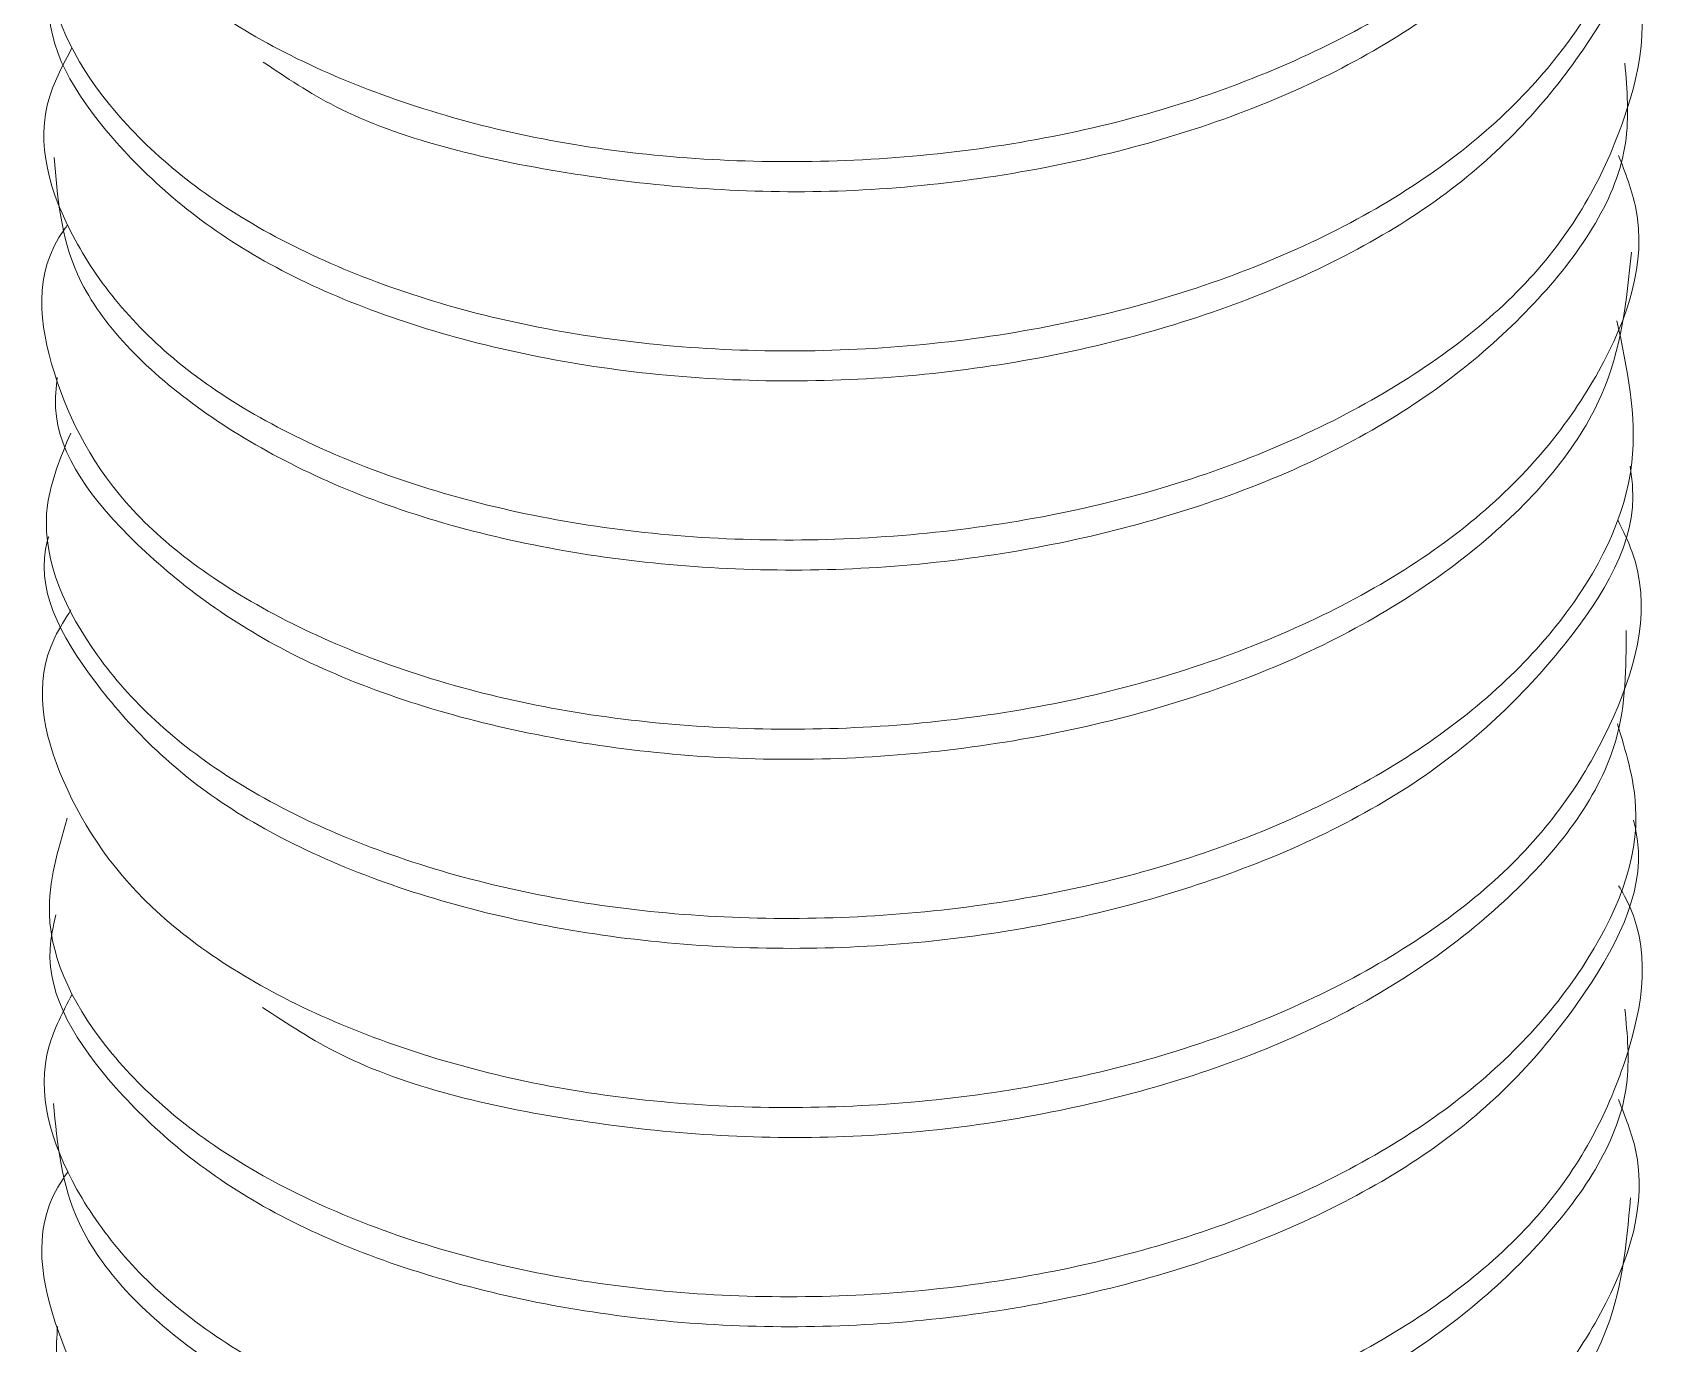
# Model space of a CAD drawing. Extents: x -976302 to -776254, y 5665 to 231437.
# Drawn here: x -791766.3 to -791704.7, y 83335.4 to 83385.2 of the extents above; entities that cross this region are included whole.
import ezdxf

# ---------------------------------------------------------------- set-up
doc = ezdxf.new("R2010")
doc.units = 0
doc.header["$LTSCALE"] = 1000
doc.header["$MEASUREMENT"] = 0

msp = doc.modelspace()

# ---------------------------------------------------------------- linework, layer by layer
at = {"linetype": 'Continuous', "lineweight": 15}
for points, knots in [([(-791706.035, 83402.528), (-791705.829, 83402.096), (-791704.665, 83399.662), (-791705.881, 83394.881), (-791709.832, 83389.074), (-791716.969, 83384.335), (-791726.127, 83381.167), (-791736.371, 83379.972), (-791746.518, 83380.706), (-791755.41, 83383.396), (-791762.131, 83387.557), (-791765.558, 83392.726), (-791766.379, 83396.89), (-791765.059, 83398.915), (-791764.858, 83399.224)], [0, 0, 0, 0, 0.020705, 0.116896, 0.213101, 0.309294, 0.405484, 0.501695, 0.597885, 0.694102, 0.790291, 0.886496, 0.982692, 1, 1, 1, 1]), ([(-791706.035, 83402.528), (-791705.829, 83402.096), (-791704.665, 83399.662), (-791705.881, 83394.881), (-791709.832, 83389.074), (-791716.969, 83384.335), (-791726.127, 83381.167), (-791736.371, 83379.972), (-791746.518, 83380.706), (-791755.41, 83383.396), (-791762.131, 83387.557), (-791765.558, 83392.726), (-791766.379, 83396.89), (-791765.059, 83398.915), (-791764.858, 83399.224)], [0, 0, 0, 0, 0.020705, 0.116896, 0.213101, 0.309294, 0.405484, 0.501695, 0.597885, 0.694102, 0.790291, 0.886496, 0.982692, 1, 1, 1, 1]), ([(-791706.035, 83402.528), (-791705.829, 83402.096), (-791704.665, 83399.662), (-791705.881, 83394.881), (-791709.832, 83389.074), (-791716.969, 83384.335), (-791726.127, 83381.167), (-791736.371, 83379.972), (-791746.518, 83380.706), (-791755.41, 83383.396), (-791762.131, 83387.557), (-791765.558, 83392.726), (-791766.379, 83396.89), (-791765.059, 83398.915), (-791764.858, 83399.224)], [0, 0, 0, 0, 0.020705, 0.116896, 0.213101, 0.309294, 0.405484, 0.501695, 0.597885, 0.694102, 0.790291, 0.886496, 0.982692, 1, 1, 1, 1]), ([(-791706.035, 83402.528), (-791705.829, 83402.096), (-791704.665, 83399.662), (-791705.881, 83394.881), (-791709.832, 83389.074), (-791716.969, 83384.335), (-791726.127, 83381.167), (-791736.371, 83379.972), (-791746.518, 83380.706), (-791755.41, 83383.396), (-791762.131, 83387.557), (-791765.558, 83392.726), (-791766.379, 83396.89), (-791765.059, 83398.915), (-791764.858, 83399.224)], [0, 0, 0, 0, 0.020705, 0.116896, 0.213101, 0.309294, 0.405484, 0.501695, 0.597885, 0.694102, 0.790291, 0.886496, 0.982692, 1, 1, 1, 1]), ([(-791757.538, 83384.066), (-791756.662, 83383.476), (-791753.68, 83381.47), (-791746.093, 83379.606), (-791736.044, 83378.793), (-791725.798, 83380.148), (-791716.658, 83383.312), (-791709.766, 83388.119), (-791705.773, 83393.401), (-791705.729, 83396.956), (-791705.711, 83398.417)], [0, 0, 0, 0, 0.058463, 0.199013, 0.339607, 0.480164, 0.620753, 0.761307, 0.901874, 1, 1, 1, 1]), ([(-791757.538, 83384.066), (-791756.662, 83383.476), (-791753.68, 83381.47), (-791746.093, 83379.606), (-791736.044, 83378.793), (-791725.798, 83380.148), (-791716.658, 83383.312), (-791709.766, 83388.119), (-791705.773, 83393.401), (-791705.729, 83396.956), (-791705.711, 83398.417)], [0, 0, 0, 0, 0.058463, 0.199013, 0.339607, 0.480164, 0.620753, 0.761307, 0.901874, 1, 1, 1, 1]), ([(-791757.538, 83384.066), (-791756.662, 83383.476), (-791753.68, 83381.47), (-791746.093, 83379.606), (-791736.044, 83378.793), (-791725.798, 83380.148), (-791716.658, 83383.312), (-791709.766, 83388.119), (-791705.773, 83393.401), (-791705.729, 83396.956), (-791705.711, 83398.417)], [0, 0, 0, 0, 0.058463, 0.199013, 0.339607, 0.480164, 0.620753, 0.761307, 0.901874, 1, 1, 1, 1]), ([(-791757.538, 83384.066), (-791756.662, 83383.476), (-791753.68, 83381.47), (-791746.093, 83379.606), (-791736.044, 83378.793), (-791725.798, 83380.148), (-791716.658, 83383.312), (-791709.766, 83388.119), (-791705.773, 83393.401), (-791705.729, 83396.956), (-791705.711, 83398.417)], [0, 0, 0, 0, 0.058463, 0.199013, 0.339607, 0.480164, 0.620753, 0.761307, 0.901874, 1, 1, 1, 1]), ([(-791706.084, 83394.984), (-791705.751, 83393.848), (-791704.815, 83390.655), (-791707.068, 83385.292), (-791712.338, 83379.865), (-791720.388, 83375.669), (-791730.107, 83373.27), (-791740.454, 83372.834), (-791750.233, 83374.359), (-791758.391, 83377.704), (-791763.831, 83382.302), (-791766.257, 83387.162), (-791765.33, 83390.139), (-791764.964, 83391.311)], [0, 0, 0, 0, 0.054164, 0.152172, 0.250207, 0.348214, 0.446239, 0.544252, 0.642266, 0.740287, 0.838291, 0.93633, 1, 1, 1, 1]), ([(-791706.084, 83394.984), (-791705.751, 83393.848), (-791704.815, 83390.655), (-791707.068, 83385.292), (-791712.338, 83379.865), (-791720.388, 83375.669), (-791730.107, 83373.27), (-791740.454, 83372.834), (-791750.233, 83374.359), (-791758.391, 83377.704), (-791763.831, 83382.302), (-791766.257, 83387.162), (-791765.33, 83390.139), (-791764.964, 83391.311)], [0, 0, 0, 0, 0.054164, 0.152172, 0.250207, 0.348214, 0.446239, 0.544252, 0.642266, 0.740287, 0.838291, 0.93633, 1, 1, 1, 1]), ([(-791706.084, 83394.984), (-791705.751, 83393.848), (-791704.815, 83390.655), (-791707.068, 83385.292), (-791712.338, 83379.865), (-791720.388, 83375.669), (-791730.107, 83373.27), (-791740.454, 83372.834), (-791750.233, 83374.359), (-791758.391, 83377.704), (-791763.831, 83382.302), (-791766.257, 83387.162), (-791765.33, 83390.139), (-791764.964, 83391.311)], [0, 0, 0, 0, 0.054164, 0.152172, 0.250207, 0.348214, 0.446239, 0.544252, 0.642266, 0.740287, 0.838291, 0.93633, 1, 1, 1, 1]), ([(-791706.084, 83394.984), (-791705.751, 83393.848), (-791704.815, 83390.655), (-791707.068, 83385.292), (-791712.338, 83379.865), (-791720.388, 83375.669), (-791730.107, 83373.27), (-791740.454, 83372.834), (-791750.233, 83374.359), (-791758.391, 83377.704), (-791763.831, 83382.302), (-791766.257, 83387.162), (-791765.33, 83390.139), (-791764.964, 83391.311)], [0, 0, 0, 0, 0.054164, 0.152172, 0.250207, 0.348214, 0.446239, 0.544252, 0.642266, 0.740287, 0.838291, 0.93633, 1, 1, 1, 1]), ([(-791765.452, 83387.6), (-791765.54, 83387.218), (-791766.046, 83385.017), (-791763.596, 83381.041), (-791758.179, 83376.385), (-791749.918, 83373.172), (-791740.109, 83371.671), (-791729.759, 83372.185), (-791720.093, 83374.669), (-791712.075, 83378.856), (-791707.064, 83384.399), (-791704.891, 83388.752), (-791705.445, 83391.008), (-791705.491, 83391.197)], [0, 0, 0, 0, 0.022552, 0.130056, 0.237588, 0.34509, 0.452619, 0.560126, 0.66764, 0.775153, 0.882654, 0.990189, 1, 1, 1, 1]), ([(-791765.452, 83387.6), (-791765.54, 83387.218), (-791766.046, 83385.017), (-791763.596, 83381.041), (-791758.179, 83376.385), (-791749.918, 83373.172), (-791740.109, 83371.671), (-791729.759, 83372.185), (-791720.093, 83374.669), (-791712.075, 83378.856), (-791707.064, 83384.399), (-791704.891, 83388.752), (-791705.445, 83391.008), (-791705.491, 83391.197)], [0, 0, 0, 0, 0.022552, 0.130056, 0.237588, 0.34509, 0.452619, 0.560126, 0.66764, 0.775153, 0.882654, 0.990189, 1, 1, 1, 1]), ([(-791765.452, 83387.6), (-791765.54, 83387.218), (-791766.046, 83385.017), (-791763.596, 83381.041), (-791758.179, 83376.385), (-791749.918, 83373.172), (-791740.109, 83371.671), (-791729.759, 83372.185), (-791720.093, 83374.669), (-791712.075, 83378.856), (-791707.064, 83384.399), (-791704.891, 83388.752), (-791705.445, 83391.008), (-791705.491, 83391.197)], [0, 0, 0, 0, 0.022552, 0.130056, 0.237588, 0.34509, 0.452619, 0.560126, 0.66764, 0.775153, 0.882654, 0.990189, 1, 1, 1, 1]), ([(-791765.452, 83387.6), (-791765.54, 83387.218), (-791766.046, 83385.017), (-791763.596, 83381.041), (-791758.179, 83376.385), (-791749.918, 83373.172), (-791740.109, 83371.671), (-791729.759, 83372.185), (-791720.093, 83374.669), (-791712.075, 83378.856), (-791707.064, 83384.399), (-791704.891, 83388.752), (-791705.445, 83391.008), (-791705.491, 83391.197)], [0, 0, 0, 0, 0.022552, 0.130056, 0.237588, 0.34509, 0.452619, 0.560126, 0.66764, 0.775153, 0.882654, 0.990189, 1, 1, 1, 1]), ([(-791706.018, 83388.646), (-791705.924, 83388.482), (-791704.692, 83386.35), (-791705.464, 83381.815), (-791708.679, 83375.843), (-791715.277, 83370.842), (-791724.068, 83367.291), (-791734.184, 83365.682), (-791744.448, 83366.003), (-791753.693, 83368.304), (-791760.946, 83372.201), (-791765.106, 83377.195), (-791766.402, 83381.632), (-791765.137, 83383.989), (-791764.811, 83384.595)], [0, 0, 0, 0, 0.007968, 0.103848, 0.19973, 0.295616, 0.391488, 0.487392, 0.58327, 0.679166, 0.775041, 0.870922, 0.966811, 1, 1, 1, 1]), ([(-791706.018, 83388.646), (-791705.924, 83388.482), (-791704.692, 83386.35), (-791705.464, 83381.815), (-791708.679, 83375.843), (-791715.277, 83370.842), (-791724.068, 83367.291), (-791734.184, 83365.682), (-791744.448, 83366.003), (-791753.693, 83368.304), (-791760.946, 83372.201), (-791765.106, 83377.195), (-791766.402, 83381.632), (-791765.137, 83383.989), (-791764.811, 83384.595)], [0, 0, 0, 0, 0.007968, 0.103848, 0.19973, 0.295616, 0.391488, 0.487392, 0.58327, 0.679166, 0.775041, 0.870922, 0.966811, 1, 1, 1, 1]), ([(-791706.018, 83388.646), (-791705.924, 83388.482), (-791704.692, 83386.35), (-791705.464, 83381.815), (-791708.679, 83375.843), (-791715.277, 83370.842), (-791724.068, 83367.291), (-791734.184, 83365.682), (-791744.448, 83366.003), (-791753.693, 83368.304), (-791760.946, 83372.201), (-791765.106, 83377.195), (-791766.402, 83381.632), (-791765.137, 83383.989), (-791764.811, 83384.595)], [0, 0, 0, 0, 0.007968, 0.103848, 0.19973, 0.295616, 0.391488, 0.487392, 0.58327, 0.679166, 0.775041, 0.870922, 0.966811, 1, 1, 1, 1]), ([(-791706.018, 83388.646), (-791705.924, 83388.482), (-791704.692, 83386.35), (-791705.464, 83381.815), (-791708.679, 83375.843), (-791715.277, 83370.842), (-791724.068, 83367.291), (-791734.184, 83365.682), (-791744.448, 83366.003), (-791753.693, 83368.304), (-791760.946, 83372.201), (-791765.106, 83377.195), (-791766.402, 83381.632), (-791765.137, 83383.989), (-791764.811, 83384.595)], [0, 0, 0, 0, 0.007968, 0.103848, 0.19973, 0.295616, 0.391488, 0.487392, 0.58327, 0.679166, 0.775041, 0.870922, 0.966811, 1, 1, 1, 1]), ([(-791765.48, 83380.44), (-791765.361, 83378.942), (-791765.098, 83375.612), (-791760.645, 83370.9), (-791753.434, 83367.05), (-791744.107, 83364.855), (-791733.831, 83364.534), (-791723.758, 83366.288), (-791714.966, 83369.813), (-791708.683, 83374.913), (-791705.428, 83379.895), (-791705.692, 83383.004), (-791705.778, 83384.022)], [0, 0, 0, 0, 0.087802, 0.195298, 0.302775, 0.410254, 0.517748, 0.625224, 0.732729, 0.840203, 0.947701, 1, 1, 1, 1]), ([(-791765.48, 83380.44), (-791765.361, 83378.942), (-791765.098, 83375.612), (-791760.645, 83370.9), (-791753.434, 83367.05), (-791744.107, 83364.855), (-791733.831, 83364.534), (-791723.758, 83366.288), (-791714.966, 83369.813), (-791708.683, 83374.913), (-791705.428, 83379.895), (-791705.692, 83383.004), (-791705.778, 83384.022)], [0, 0, 0, 0, 0.087802, 0.195298, 0.302775, 0.410254, 0.517748, 0.625224, 0.732729, 0.840203, 0.947701, 1, 1, 1, 1]), ([(-791765.48, 83380.44), (-791765.361, 83378.942), (-791765.098, 83375.612), (-791760.645, 83370.9), (-791753.434, 83367.05), (-791744.107, 83364.855), (-791733.831, 83364.534), (-791723.758, 83366.288), (-791714.966, 83369.813), (-791708.683, 83374.913), (-791705.428, 83379.895), (-791705.692, 83383.004), (-791705.778, 83384.022)], [0, 0, 0, 0, 0.087802, 0.195298, 0.302775, 0.410254, 0.517748, 0.625224, 0.732729, 0.840203, 0.947701, 1, 1, 1, 1]), ([(-791765.48, 83380.44), (-791765.361, 83378.942), (-791765.098, 83375.612), (-791760.645, 83370.9), (-791753.434, 83367.05), (-791744.107, 83364.855), (-791733.831, 83364.534), (-791723.758, 83366.288), (-791714.966, 83369.813), (-791708.683, 83374.913), (-791705.428, 83379.895), (-791705.692, 83383.004), (-791705.778, 83384.022)], [0, 0, 0, 0, 0.087802, 0.195298, 0.302775, 0.410254, 0.517748, 0.625224, 0.732729, 0.840203, 0.947701, 1, 1, 1, 1]), ([(-791706.017, 83380.518), (-791705.758, 83379.85), (-791704.711, 83377.152), (-791706.376, 83372.177), (-791710.946, 83366.537), (-791718.527, 83362.041), (-791727.968, 83359.226), (-791738.281, 83358.387), (-791748.285, 83359.49), (-791756.827, 83362.495), (-791763.062, 83366.879), (-791765.815, 83372.169), (-791766.31, 83376.083), (-791765.011, 83377.823), (-791764.97, 83377.879)], [0, 0, 0, 0, 0.031753, 0.128253, 0.224774, 0.321271, 0.417776, 0.514287, 0.610786, 0.707306, 0.803803, 0.900326, 0.996827, 1, 1, 1, 1]), ([(-791706.017, 83380.518), (-791705.758, 83379.85), (-791704.711, 83377.152), (-791706.376, 83372.177), (-791710.946, 83366.537), (-791718.527, 83362.041), (-791727.968, 83359.226), (-791738.281, 83358.387), (-791748.285, 83359.49), (-791756.827, 83362.495), (-791763.062, 83366.879), (-791765.815, 83372.169), (-791766.31, 83376.083), (-791765.011, 83377.823), (-791764.97, 83377.879)], [0, 0, 0, 0, 0.031753, 0.128253, 0.224774, 0.321271, 0.417776, 0.514287, 0.610786, 0.707306, 0.803803, 0.900326, 0.996827, 1, 1, 1, 1]), ([(-791706.017, 83380.518), (-791705.758, 83379.85), (-791704.711, 83377.152), (-791706.376, 83372.177), (-791710.946, 83366.537), (-791718.527, 83362.041), (-791727.968, 83359.226), (-791738.281, 83358.387), (-791748.285, 83359.49), (-791756.827, 83362.495), (-791763.062, 83366.879), (-791765.815, 83372.169), (-791766.31, 83376.083), (-791765.011, 83377.823), (-791764.97, 83377.879)], [0, 0, 0, 0, 0.031753, 0.128253, 0.224774, 0.321271, 0.417776, 0.514287, 0.610786, 0.707306, 0.803803, 0.900326, 0.996827, 1, 1, 1, 1]), ([(-791706.017, 83380.518), (-791705.758, 83379.85), (-791704.711, 83377.152), (-791706.376, 83372.177), (-791710.946, 83366.537), (-791718.527, 83362.041), (-791727.968, 83359.226), (-791738.281, 83358.387), (-791748.285, 83359.49), (-791756.827, 83362.495), (-791763.062, 83366.879), (-791765.815, 83372.169), (-791766.31, 83376.083), (-791765.011, 83377.823), (-791764.97, 83377.879)], [0, 0, 0, 0, 0.031753, 0.128253, 0.224774, 0.321271, 0.417776, 0.514287, 0.610786, 0.707306, 0.803803, 0.900326, 0.996827, 1, 1, 1, 1]), ([(-791765.375, 83372.07), (-791765.412, 83371.688), (-791765.627, 83369.478), (-791762.655, 83365.602), (-791756.637, 83361.187), (-791747.95, 83358.327), (-791737.933, 83357.218), (-791727.635, 83358.177), (-791718.21, 83361.03), (-791710.829, 83365.555), (-791706.113, 83371.066), (-791705.714, 83374.998), (-791705.527, 83376.841)], [0, 0, 0, 0, 0.022969, 0.132963, 0.242969, 0.352953, 0.462976, 0.572967, 0.682974, 0.792964, 0.902954, 1, 1, 1, 1]), ([(-791765.375, 83372.07), (-791765.412, 83371.688), (-791765.627, 83369.478), (-791762.655, 83365.602), (-791756.637, 83361.187), (-791747.95, 83358.327), (-791737.933, 83357.218), (-791727.635, 83358.177), (-791718.21, 83361.03), (-791710.829, 83365.555), (-791706.113, 83371.066), (-791705.714, 83374.998), (-791705.527, 83376.841)], [0, 0, 0, 0, 0.022969, 0.132963, 0.242969, 0.352953, 0.462976, 0.572967, 0.682974, 0.792964, 0.902954, 1, 1, 1, 1]), ([(-791765.375, 83372.07), (-791765.412, 83371.688), (-791765.627, 83369.478), (-791762.655, 83365.602), (-791756.637, 83361.187), (-791747.95, 83358.327), (-791737.933, 83357.218), (-791727.635, 83358.177), (-791718.21, 83361.03), (-791710.829, 83365.555), (-791706.113, 83371.066), (-791705.714, 83374.998), (-791705.527, 83376.841)], [0, 0, 0, 0, 0.022969, 0.132963, 0.242969, 0.352953, 0.462976, 0.572967, 0.682974, 0.792964, 0.902954, 1, 1, 1, 1]), ([(-791765.375, 83372.07), (-791765.412, 83371.688), (-791765.627, 83369.478), (-791762.655, 83365.602), (-791756.637, 83361.187), (-791747.95, 83358.327), (-791737.933, 83357.218), (-791727.635, 83358.177), (-791718.21, 83361.03), (-791710.829, 83365.555), (-791706.113, 83371.066), (-791705.714, 83374.998), (-791705.527, 83376.841)], [0, 0, 0, 0, 0.022969, 0.132963, 0.242969, 0.352953, 0.462976, 0.572967, 0.682974, 0.792964, 0.902954, 1, 1, 1, 1]), ([(-791706.078, 83374.228), (-791705.695, 83372.43), (-791704.868, 83368.554), (-791707.787, 83362.642), (-791713.653, 83357.415), (-791722.077, 83353.505), (-791732.001, 83351.475), (-791742.333, 83351.39), (-791751.884, 83353.283), (-791759.635, 83356.896), (-791764.493, 83361.688), (-791766.356, 83366.369), (-791765.234, 83369.057), (-791764.855, 83369.965)], [0, 0, 0, 0, 0.083423, 0.1798, 0.276195, 0.372568, 0.468969, 0.565346, 0.661733, 0.758112, 0.854485, 0.950884, 1, 1, 1, 1]), ([(-791706.078, 83374.228), (-791705.695, 83372.43), (-791704.868, 83368.554), (-791707.787, 83362.642), (-791713.653, 83357.415), (-791722.077, 83353.505), (-791732.001, 83351.475), (-791742.333, 83351.39), (-791751.884, 83353.283), (-791759.635, 83356.896), (-791764.493, 83361.688), (-791766.356, 83366.369), (-791765.234, 83369.057), (-791764.855, 83369.965)], [0, 0, 0, 0, 0.083423, 0.1798, 0.276195, 0.372568, 0.468969, 0.565346, 0.661733, 0.758112, 0.854485, 0.950884, 1, 1, 1, 1]), ([(-791706.078, 83374.228), (-791705.695, 83372.43), (-791704.868, 83368.554), (-791707.787, 83362.642), (-791713.653, 83357.415), (-791722.077, 83353.505), (-791732.001, 83351.475), (-791742.333, 83351.39), (-791751.884, 83353.283), (-791759.635, 83356.896), (-791764.493, 83361.688), (-791766.356, 83366.369), (-791765.234, 83369.057), (-791764.855, 83369.965)], [0, 0, 0, 0, 0.083423, 0.1798, 0.276195, 0.372568, 0.468969, 0.565346, 0.661733, 0.758112, 0.854485, 0.950884, 1, 1, 1, 1]), ([(-791706.078, 83374.228), (-791705.695, 83372.43), (-791704.868, 83368.554), (-791707.787, 83362.642), (-791713.653, 83357.415), (-791722.077, 83353.505), (-791732.001, 83351.475), (-791742.333, 83351.39), (-791751.884, 83353.283), (-791759.635, 83356.896), (-791764.493, 83361.688), (-791766.356, 83366.369), (-791765.234, 83369.057), (-791764.855, 83369.965)], [0, 0, 0, 0, 0.083423, 0.1798, 0.276195, 0.372568, 0.468969, 0.565346, 0.661733, 0.758112, 0.854485, 0.950884, 1, 1, 1, 1]), ([(-791765.692, 83366.036), (-791765.707, 83365.988), (-791766.273, 83364.137), (-791764.233, 83360.415), (-791759.453, 83355.584), (-791751.575, 83352.065), (-791741.994, 83350.236), (-791731.648, 83350.358), (-791721.776, 83352.509), (-791713.365, 83356.388), (-791707.796, 83361.745), (-791705.185, 83366.091), (-791705.538, 83368.436), (-791705.578, 83368.7)], [0, 0, 0, 0, 0.002876, 0.112116, 0.221384, 0.330622, 0.439874, 0.549121, 0.658363, 0.767622, 0.876857, 0.986129, 1, 1, 1, 1]), ([(-791765.692, 83366.036), (-791765.707, 83365.988), (-791766.273, 83364.137), (-791764.233, 83360.415), (-791759.453, 83355.584), (-791751.575, 83352.065), (-791741.994, 83350.236), (-791731.648, 83350.358), (-791721.776, 83352.509), (-791713.365, 83356.388), (-791707.796, 83361.745), (-791705.185, 83366.091), (-791705.538, 83368.436), (-791705.578, 83368.7)], [0, 0, 0, 0, 0.002876, 0.112116, 0.221384, 0.330622, 0.439874, 0.549121, 0.658363, 0.767622, 0.876857, 0.986129, 1, 1, 1, 1]), ([(-791765.692, 83366.036), (-791765.707, 83365.988), (-791766.273, 83364.137), (-791764.233, 83360.415), (-791759.453, 83355.584), (-791751.575, 83352.065), (-791741.994, 83350.236), (-791731.648, 83350.358), (-791721.776, 83352.509), (-791713.365, 83356.388), (-791707.796, 83361.745), (-791705.185, 83366.091), (-791705.538, 83368.436), (-791705.578, 83368.7)], [0, 0, 0, 0, 0.002876, 0.112116, 0.221384, 0.330622, 0.439874, 0.549121, 0.658363, 0.767622, 0.876857, 0.986129, 1, 1, 1, 1]), ([(-791765.692, 83366.036), (-791765.707, 83365.988), (-791766.273, 83364.137), (-791764.233, 83360.415), (-791759.453, 83355.584), (-791751.575, 83352.065), (-791741.994, 83350.236), (-791731.648, 83350.358), (-791721.776, 83352.509), (-791713.365, 83356.388), (-791707.796, 83361.745), (-791705.185, 83366.091), (-791705.538, 83368.436), (-791705.578, 83368.7)], [0, 0, 0, 0, 0.002876, 0.112116, 0.221384, 0.330622, 0.439874, 0.549121, 0.658363, 0.767622, 0.876857, 0.986129, 1, 1, 1, 1]), ([(-791706.035, 83366.636), (-791705.84, 83366.239), (-791704.664, 83363.843), (-791705.819, 83359.091), (-791709.681, 83353.262), (-791716.752, 83348.489), (-791725.866, 83345.271), (-791736.097, 83344.025), (-791746.261, 83344.707), (-791755.2, 83347.349), (-791761.99, 83351.478), (-791765.51, 83356.627), (-791766.386, 83360.826), (-791765.067, 83362.893), (-791764.847, 83363.239)], [0, 0, 0, 0, 0.019113, 0.115263, 0.211425, 0.307577, 0.403725, 0.499895, 0.596044, 0.692219, 0.788366, 0.884528, 0.980683, 1, 1, 1, 1]), ([(-791706.035, 83366.636), (-791705.84, 83366.239), (-791704.664, 83363.843), (-791705.819, 83359.091), (-791709.681, 83353.262), (-791716.752, 83348.489), (-791725.866, 83345.271), (-791736.097, 83344.025), (-791746.261, 83344.707), (-791755.2, 83347.349), (-791761.99, 83351.478), (-791765.51, 83356.627), (-791766.386, 83360.826), (-791765.067, 83362.893), (-791764.847, 83363.239)], [0, 0, 0, 0, 0.019113, 0.115263, 0.211425, 0.307577, 0.403725, 0.499895, 0.596044, 0.692219, 0.788366, 0.884528, 0.980683, 1, 1, 1, 1]), ([(-791706.035, 83366.636), (-791705.84, 83366.239), (-791704.664, 83363.843), (-791705.819, 83359.091), (-791709.681, 83353.262), (-791716.752, 83348.489), (-791725.866, 83345.271), (-791736.097, 83344.025), (-791746.261, 83344.707), (-791755.2, 83347.349), (-791761.99, 83351.478), (-791765.51, 83356.627), (-791766.386, 83360.826), (-791765.067, 83362.893), (-791764.847, 83363.239)], [0, 0, 0, 0, 0.019113, 0.115263, 0.211425, 0.307577, 0.403725, 0.499895, 0.596044, 0.692219, 0.788366, 0.884528, 0.980683, 1, 1, 1, 1]), ([(-791706.035, 83366.636), (-791705.84, 83366.239), (-791704.664, 83363.843), (-791705.819, 83359.091), (-791709.681, 83353.262), (-791716.752, 83348.489), (-791725.866, 83345.271), (-791736.097, 83344.025), (-791746.261, 83344.707), (-791755.2, 83347.349), (-791761.99, 83351.478), (-791765.51, 83356.627), (-791766.386, 83360.826), (-791765.067, 83362.893), (-791764.847, 83363.239)], [0, 0, 0, 0, 0.019113, 0.115263, 0.211425, 0.307577, 0.403725, 0.499895, 0.596044, 0.692219, 0.788366, 0.884528, 0.980683, 1, 1, 1, 1]), ([(-791757.561, 83348.131), (-791756.612, 83347.502), (-791753.539, 83345.465), (-791745.84, 83343.606), (-791735.768, 83342.848), (-791725.539, 83344.256), (-791716.44, 83347.464), (-791709.622, 83352.311), (-791705.727, 83357.556), (-791705.728, 83361.056), (-791705.728, 83362.463)], [0, 0, 0, 0, 0.0626838, 0.2031604, 0.3436773, 0.4841591, 0.6246752, 0.7651538, 0.9056481, 1, 1, 1, 1]), ([(-791757.561, 83348.131), (-791756.612, 83347.502), (-791753.539, 83345.465), (-791745.84, 83343.606), (-791735.768, 83342.848), (-791725.539, 83344.256), (-791716.44, 83347.464), (-791709.622, 83352.311), (-791705.727, 83357.556), (-791705.728, 83361.056), (-791705.728, 83362.463)], [0, 0, 0, 0, 0.0626838, 0.2031604, 0.3436773, 0.4841591, 0.6246752, 0.7651538, 0.9056481, 1, 1, 1, 1]), ([(-791757.561, 83348.131), (-791756.612, 83347.502), (-791753.539, 83345.465), (-791745.84, 83343.606), (-791735.768, 83342.848), (-791725.539, 83344.256), (-791716.44, 83347.464), (-791709.622, 83352.311), (-791705.727, 83357.556), (-791705.728, 83361.056), (-791705.728, 83362.463)], [0, 0, 0, 0, 0.0626838, 0.2031604, 0.3436773, 0.4841591, 0.6246752, 0.7651538, 0.9056481, 1, 1, 1, 1]), ([(-791757.561, 83348.131), (-791756.612, 83347.502), (-791753.539, 83345.465), (-791745.84, 83343.606), (-791735.768, 83342.848), (-791725.539, 83344.256), (-791716.44, 83347.464), (-791709.622, 83352.311), (-791705.727, 83357.556), (-791705.728, 83361.056), (-791705.728, 83362.463)], [0, 0, 0, 0, 0.0626838, 0.2031604, 0.3436773, 0.4841591, 0.6246752, 0.7651538, 0.9056481, 1, 1, 1, 1]), ([(-791706.061, 83358.914), (-791705.745, 83357.872), (-791704.805, 83354.776), (-791706.975, 83349.495), (-791712.156, 83344.04), (-791720.15, 83339.805), (-791729.837, 83337.354), (-791740.183, 83336.867), (-791749.991, 83338.34), (-791758.205, 83341.644), (-791763.727, 83346.213), (-791766.238, 83351.096), (-791765.344, 83354.114), (-791764.985, 83355.324)], [0, 0, 0, 0, 0.049873, 0.148125, 0.246403, 0.344653, 0.44292, 0.541176, 0.639432, 0.737697, 0.835945, 0.934226, 1, 1, 1, 1]), ([(-791706.061, 83358.914), (-791705.745, 83357.872), (-791704.805, 83354.776), (-791706.975, 83349.495), (-791712.156, 83344.04), (-791720.15, 83339.805), (-791729.837, 83337.354), (-791740.183, 83336.867), (-791749.991, 83338.34), (-791758.205, 83341.644), (-791763.727, 83346.213), (-791766.238, 83351.096), (-791765.344, 83354.114), (-791764.985, 83355.324)], [0, 0, 0, 0, 0.049873, 0.148125, 0.246403, 0.344653, 0.44292, 0.541176, 0.639432, 0.737697, 0.835945, 0.934226, 1, 1, 1, 1]), ([(-791706.061, 83358.914), (-791705.745, 83357.872), (-791704.805, 83354.776), (-791706.975, 83349.495), (-791712.156, 83344.04), (-791720.15, 83339.805), (-791729.837, 83337.354), (-791740.183, 83336.867), (-791749.991, 83338.34), (-791758.205, 83341.644), (-791763.727, 83346.213), (-791766.238, 83351.096), (-791765.344, 83354.114), (-791764.985, 83355.324)], [0, 0, 0, 0, 0.049873, 0.148125, 0.246403, 0.344653, 0.44292, 0.541176, 0.639432, 0.737697, 0.835945, 0.934226, 1, 1, 1, 1]), ([(-791706.061, 83358.914), (-791705.745, 83357.872), (-791704.805, 83354.776), (-791706.975, 83349.495), (-791712.156, 83344.04), (-791720.15, 83339.805), (-791729.837, 83337.354), (-791740.183, 83336.867), (-791749.991, 83338.34), (-791758.205, 83341.644), (-791763.727, 83346.213), (-791766.238, 83351.096), (-791765.344, 83354.114), (-791764.985, 83355.324)], [0, 0, 0, 0, 0.049873, 0.148125, 0.246403, 0.344653, 0.44292, 0.541176, 0.639432, 0.737697, 0.835945, 0.934226, 1, 1, 1, 1]), ([(-791765.427, 83351.647), (-791765.52, 83351.216), (-791766.011, 83348.965), (-791763.494, 83344.952), (-791757.99, 83340.325), (-791749.675, 83337.156), (-791739.838, 83335.703), (-791729.49, 83336.274), (-791719.857, 83338.804), (-791711.895, 83343.035), (-791706.977, 83348.602), (-791704.859, 83352.912), (-791705.419, 83355.111), (-791705.453, 83355.245)], [0, 0, 0, 0, 0.025391, 0.132894, 0.240422, 0.347923, 0.455452, 0.562957, 0.67047, 0.77798, 0.885479, 0.993012, 1, 1, 1, 1]), ([(-791765.427, 83351.647), (-791765.52, 83351.216), (-791766.011, 83348.965), (-791763.494, 83344.952), (-791757.99, 83340.325), (-791749.675, 83337.156), (-791739.838, 83335.703), (-791729.49, 83336.274), (-791719.857, 83338.804), (-791711.895, 83343.035), (-791706.977, 83348.602), (-791704.859, 83352.912), (-791705.419, 83355.111), (-791705.453, 83355.245)], [0, 0, 0, 0, 0.025391, 0.132894, 0.240422, 0.347923, 0.455452, 0.562957, 0.67047, 0.77798, 0.885479, 0.993012, 1, 1, 1, 1]), ([(-791765.427, 83351.647), (-791765.52, 83351.216), (-791766.011, 83348.965), (-791763.494, 83344.952), (-791757.99, 83340.325), (-791749.675, 83337.156), (-791739.838, 83335.703), (-791729.49, 83336.274), (-791719.857, 83338.804), (-791711.895, 83343.035), (-791706.977, 83348.602), (-791704.859, 83352.912), (-791705.419, 83355.111), (-791705.453, 83355.245)], [0, 0, 0, 0, 0.025391, 0.132894, 0.240422, 0.347923, 0.455452, 0.562957, 0.67047, 0.77798, 0.885479, 0.993012, 1, 1, 1, 1]), ([(-791765.427, 83351.647), (-791765.52, 83351.216), (-791766.011, 83348.965), (-791763.494, 83344.952), (-791757.99, 83340.325), (-791749.675, 83337.156), (-791739.838, 83335.703), (-791729.49, 83336.274), (-791719.857, 83338.804), (-791711.895, 83343.035), (-791706.977, 83348.602), (-791704.859, 83352.912), (-791705.419, 83355.111), (-791705.453, 83355.245)], [0, 0, 0, 0, 0.025391, 0.132894, 0.240422, 0.347923, 0.455452, 0.562957, 0.67047, 0.77798, 0.885479, 0.993012, 1, 1, 1, 1]), ([(-791706.013, 83352.755), (-791705.937, 83352.625), (-791704.701, 83350.53), (-791705.423, 83346.027), (-791708.543, 83340.037), (-791715.072, 83335.004), (-791723.814, 83331.407), (-791733.91, 83329.745), (-791744.185, 83330.015), (-791753.471, 83332.266), (-791760.788, 83336.128), (-791765.038, 83341.099), (-791766.4, 83345.568), (-791765.148, 83347.966), (-791764.812, 83348.61)], [0, 0, 0, 0, 0.006364, 0.102208, 0.198053, 0.293904, 0.389739, 0.485607, 0.581448, 0.677307, 0.773146, 0.868989, 0.964843, 1, 1, 1, 1]), ([(-791706.013, 83352.755), (-791705.937, 83352.625), (-791704.701, 83350.53), (-791705.423, 83346.027), (-791708.543, 83340.037), (-791715.072, 83335.004), (-791723.814, 83331.407), (-791733.91, 83329.745), (-791744.185, 83330.015), (-791753.471, 83332.266), (-791760.788, 83336.128), (-791765.038, 83341.099), (-791766.4, 83345.568), (-791765.148, 83347.966), (-791764.812, 83348.61)], [0, 0, 0, 0, 0.006364, 0.102208, 0.198053, 0.293904, 0.389739, 0.485607, 0.581448, 0.677307, 0.773146, 0.868989, 0.964843, 1, 1, 1, 1]), ([(-791706.013, 83352.755), (-791705.937, 83352.625), (-791704.701, 83350.53), (-791705.423, 83346.027), (-791708.543, 83340.037), (-791715.072, 83335.004), (-791723.814, 83331.407), (-791733.91, 83329.745), (-791744.185, 83330.015), (-791753.471, 83332.266), (-791760.788, 83336.128), (-791765.038, 83341.099), (-791766.4, 83345.568), (-791765.148, 83347.966), (-791764.812, 83348.61)], [0, 0, 0, 0, 0.006364, 0.102208, 0.198053, 0.293904, 0.389739, 0.485607, 0.581448, 0.677307, 0.773146, 0.868989, 0.964843, 1, 1, 1, 1]), ([(-791706.013, 83352.755), (-791705.937, 83352.625), (-791704.701, 83350.53), (-791705.423, 83346.027), (-791708.543, 83340.037), (-791715.072, 83335.004), (-791723.814, 83331.407), (-791733.91, 83329.745), (-791744.185, 83330.015), (-791753.471, 83332.266), (-791760.788, 83336.128), (-791765.038, 83341.099), (-791766.4, 83345.568), (-791765.148, 83347.966), (-791764.812, 83348.61)], [0, 0, 0, 0, 0.006364, 0.102208, 0.198053, 0.293904, 0.389739, 0.485607, 0.581448, 0.677307, 0.773146, 0.868989, 0.964843, 1, 1, 1, 1]), ([(-791765.51, 83344.484), (-791765.365, 83342.94), (-791765.048, 83339.562), (-791760.49, 83334.826), (-791753.209, 83331.016), (-791743.843, 83328.866), (-791733.557, 83328.601), (-791723.506, 83330.406), (-791714.762, 83333.975), (-791708.557, 83339.11), (-791705.388, 83344.051), (-791705.683, 83347.104), (-791705.776, 83348.066)], [0, 0, 0, 0, 0.090637, 0.198136, 0.305614, 0.413096, 0.520591, 0.628069, 0.735574, 0.843051, 0.950552, 1, 1, 1, 1]), ([(-791765.51, 83344.484), (-791765.365, 83342.94), (-791765.048, 83339.562), (-791760.49, 83334.826), (-791753.209, 83331.016), (-791743.843, 83328.866), (-791733.557, 83328.601), (-791723.506, 83330.406), (-791714.762, 83333.975), (-791708.557, 83339.11), (-791705.388, 83344.051), (-791705.683, 83347.104), (-791705.776, 83348.066)], [0, 0, 0, 0, 0.090637, 0.198136, 0.305614, 0.413096, 0.520591, 0.628069, 0.735574, 0.843051, 0.950552, 1, 1, 1, 1]), ([(-791765.51, 83344.484), (-791765.365, 83342.94), (-791765.048, 83339.562), (-791760.49, 83334.826), (-791753.209, 83331.016), (-791743.843, 83328.866), (-791733.557, 83328.601), (-791723.506, 83330.406), (-791714.762, 83333.975), (-791708.557, 83339.11), (-791705.388, 83344.051), (-791705.683, 83347.104), (-791705.776, 83348.066)], [0, 0, 0, 0, 0.090637, 0.198136, 0.305614, 0.413096, 0.520591, 0.628069, 0.735574, 0.843051, 0.950552, 1, 1, 1, 1]), ([(-791765.51, 83344.484), (-791765.365, 83342.94), (-791765.048, 83339.562), (-791760.49, 83334.826), (-791753.209, 83331.016), (-791743.843, 83328.866), (-791733.557, 83328.601), (-791723.506, 83330.406), (-791714.762, 83333.975), (-791708.557, 83339.11), (-791705.388, 83344.051), (-791705.683, 83347.104), (-791705.776, 83348.066)], [0, 0, 0, 0, 0.090637, 0.198136, 0.305614, 0.413096, 0.520591, 0.628069, 0.735574, 0.843051, 0.950552, 1, 1, 1, 1]), ([(-791706.021, 83344.627), (-791705.767, 83343.993), (-791704.7, 83341.333), (-791706.297, 83336.384), (-791710.78, 83330.719), (-791718.299, 83326.187), (-791727.702, 83323.32), (-791738.007, 83322.431), (-791748.034, 83323.481), (-791756.629, 83326.443), (-791762.935, 83330.794), (-791765.786, 83336.069), (-791766.322, 83340.019), (-791765.017, 83341.8), (-791764.95, 83341.891)], [0, 0, 0, 0, 0.030174, 0.126628, 0.223102, 0.319554, 0.416012, 0.512477, 0.60893, 0.705406, 0.801857, 0.898332, 0.994787, 1, 1, 1, 1]), ([(-791706.021, 83344.627), (-791705.767, 83343.993), (-791704.7, 83341.333), (-791706.297, 83336.384), (-791710.78, 83330.719), (-791718.299, 83326.187), (-791727.702, 83323.32), (-791738.007, 83322.431), (-791748.034, 83323.481), (-791756.629, 83326.443), (-791762.935, 83330.794), (-791765.786, 83336.069), (-791766.322, 83340.019), (-791765.017, 83341.8), (-791764.95, 83341.891)], [0, 0, 0, 0, 0.030174, 0.126628, 0.223102, 0.319554, 0.416012, 0.512477, 0.60893, 0.705406, 0.801857, 0.898332, 0.994787, 1, 1, 1, 1]), ([(-791706.021, 83344.627), (-791705.767, 83343.993), (-791704.7, 83341.333), (-791706.297, 83336.384), (-791710.78, 83330.719), (-791718.299, 83326.187), (-791727.702, 83323.32), (-791738.007, 83322.431), (-791748.034, 83323.481), (-791756.629, 83326.443), (-791762.935, 83330.794), (-791765.786, 83336.069), (-791766.322, 83340.019), (-791765.017, 83341.8), (-791764.95, 83341.891)], [0, 0, 0, 0, 0.030174, 0.126628, 0.223102, 0.319554, 0.416012, 0.512477, 0.60893, 0.705406, 0.801857, 0.898332, 0.994787, 1, 1, 1, 1]), ([(-791706.021, 83344.627), (-791705.767, 83343.993), (-791704.7, 83341.333), (-791706.297, 83336.384), (-791710.78, 83330.719), (-791718.299, 83326.187), (-791727.702, 83323.32), (-791738.007, 83322.431), (-791748.034, 83323.481), (-791756.629, 83326.443), (-791762.935, 83330.794), (-791765.786, 83336.069), (-791766.322, 83340.019), (-791765.017, 83341.8), (-791764.95, 83341.891)], [0, 0, 0, 0, 0.030174, 0.126628, 0.223102, 0.319554, 0.416012, 0.512477, 0.60893, 0.705406, 0.801857, 0.898332, 0.994787, 1, 1, 1, 1]), ([(-791765.353, 83336.002), (-791765.385, 83335.611), (-791765.566, 83333.39), (-791762.529, 83329.517), (-791756.436, 83325.136), (-791747.699, 83322.321), (-791737.659, 83321.262), (-791727.37, 83322.276), (-791717.983, 83325.174), (-791710.671, 83329.741), (-791706.062, 83335.222), (-791705.719, 83339.1), (-791705.561, 83340.889)], [0, 0, 0, 0, 0.023614, 0.133863, 0.244121, 0.35436, 0.464637, 0.574882, 0.685144, 0.795388, 0.905634, 1, 1, 1, 1]), ([(-791765.353, 83336.002), (-791765.385, 83335.611), (-791765.566, 83333.39), (-791762.529, 83329.517), (-791756.436, 83325.136), (-791747.699, 83322.321), (-791737.659, 83321.262), (-791727.37, 83322.276), (-791717.983, 83325.174), (-791710.671, 83329.741), (-791706.062, 83335.222), (-791705.719, 83339.1), (-791705.561, 83340.889)], [0, 0, 0, 0, 0.023614, 0.133863, 0.244121, 0.35436, 0.464637, 0.574882, 0.685144, 0.795388, 0.905634, 1, 1, 1, 1]), ([(-791765.353, 83336.002), (-791765.385, 83335.611), (-791765.566, 83333.39), (-791762.529, 83329.517), (-791756.436, 83325.136), (-791747.699, 83322.321), (-791737.659, 83321.262), (-791727.37, 83322.276), (-791717.983, 83325.174), (-791710.671, 83329.741), (-791706.062, 83335.222), (-791705.719, 83339.1), (-791705.561, 83340.889)], [0, 0, 0, 0, 0.023614, 0.133863, 0.244121, 0.35436, 0.464637, 0.574882, 0.685144, 0.795388, 0.905634, 1, 1, 1, 1]), ([(-791765.353, 83336.002), (-791765.385, 83335.611), (-791765.566, 83333.39), (-791762.529, 83329.517), (-791756.436, 83325.136), (-791747.699, 83322.321), (-791737.659, 83321.262), (-791727.37, 83322.276), (-791717.983, 83325.174), (-791710.671, 83329.741), (-791706.062, 83335.222), (-791705.719, 83339.1), (-791705.561, 83340.889)], [0, 0, 0, 0, 0.023614, 0.133863, 0.244121, 0.35436, 0.464637, 0.574882, 0.685144, 0.795388, 0.905634, 1, 1, 1, 1])]:
    msp.add_open_spline(points, degree=3, knots=knots, dxfattribs=at)

doc.saveas('drawing.dxf')
